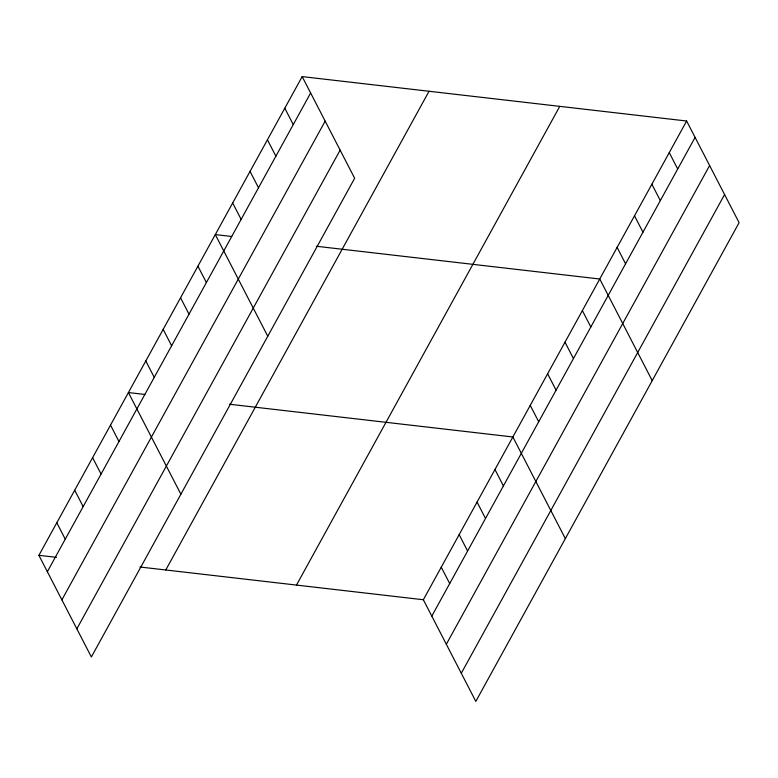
<?xml version="1.0" encoding="UTF-8"?>
<svg xmlns="http://www.w3.org/2000/svg" width="778" height="778" viewBox="0 0 778 778"><rect width="100%" height="100%" fill="white"/><g stroke="black" fill="none" stroke-linecap="round" stroke-linejoin="round"><path stroke-width="1.17" d="M302.185 76.604L354.651 178.259L91.366 656.982L38.9 555.327L302.185 76.604L686.634 121.018L739.1 222.673L475.815 701.396L423.349 599.741L686.634 121.018M47.361 571.704L310.636 92.99M61.88 599.848L325.165 121.135M76.847 628.838L340.132 150.125M165.772 569.982L429.048 91.259M296.476 585.085L559.761 106.362M431.8 616.118L695.085 137.405M446.329 644.262L709.614 165.549M461.296 673.252L724.581 194.539M231.747 236.483L215.302 234.586L267.768 336.242M316.325 246.256L599.75 279.001L652.217 380.656M144.864 394.456L128.419 392.559L180.885 494.215M229.442 404.229L512.867 436.973L565.334 538.629M38.9 555.327L56.522 557.359M139.923 566.997L423.349 599.741M669.255 152.614L677.716 169.001M651.876 184.211L660.337 200.598M634.498 215.807L642.959 232.194M617.129 247.404L625.58 263.791M582.372 310.597L590.823 326.974M564.993 342.184L573.454 358.57M547.615 373.78L556.075 390.167M530.236 405.377L538.697 421.764M494.964 469.523L503.415 485.91M284.806 108.2L293.267 124.587M477.06 502.082L485.511 518.459M267.428 139.797L275.889 156.184M459.156 534.632L467.607 551.019M250.049 171.393L258.51 187.78M441.252 567.181L449.703 583.568M232.68 202.99L241.131 219.367M197.923 266.183L206.384 282.56M180.545 297.77L189.005 314.156M163.166 329.366L171.627 345.753M145.797 360.963L154.248 377.349M110.515 425.109L118.966 441.496M92.611 457.668L101.062 474.045M74.707 490.218L83.158 506.604M56.804 522.767L65.255 539.154"/></g></svg>
